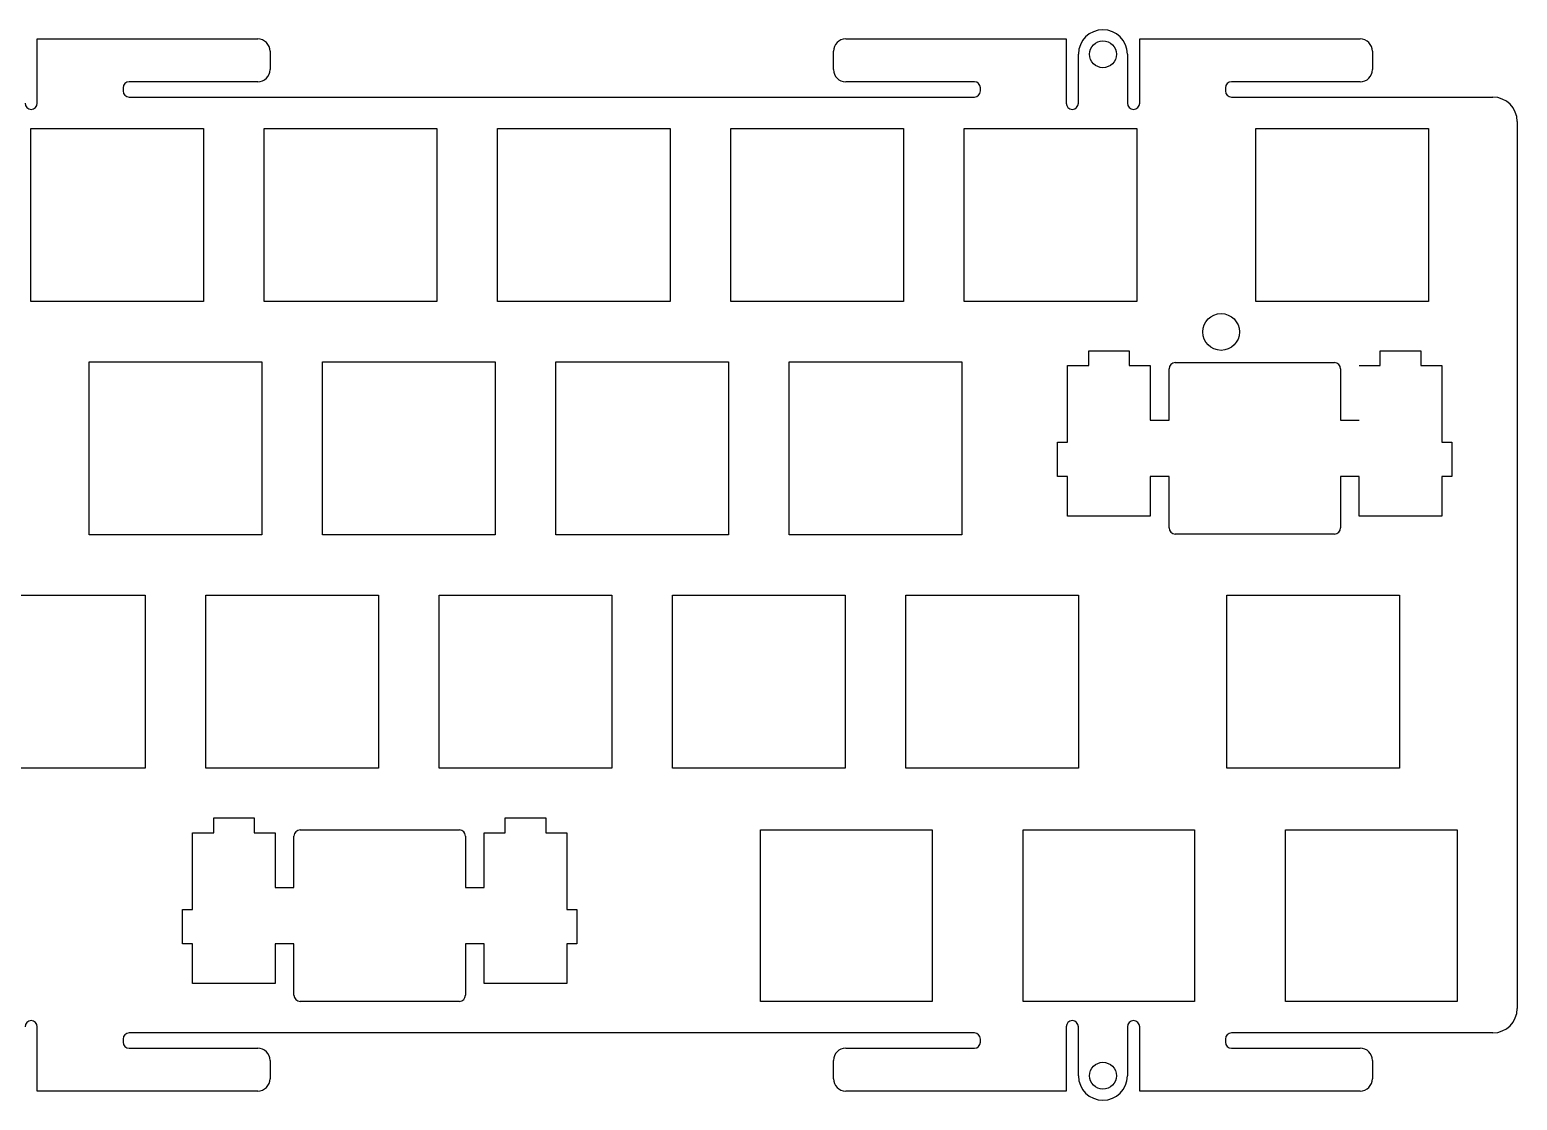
# Model space of a CAD drawing. Header units: millimetres. Extents: x -169 to 79, y -140 to -53.
# Drawn here: x -42.4 to 79, y -140 to -52.6 of the extents above; entities that cross this region are included whole.
import ezdxf

# ---------------------------------------------------------------- set-up
doc = ezdxf.new("R2010")
doc.units = ezdxf.units.MM
for name, color, linetype in [('Shape12733', 7, 'CONTINUOUS'), ('Shape2056', 7, 'CONTINUOUS'), ('Shape2057', 7, 'CONTINUOUS'), ('Shape2058', 7, 'CONTINUOUS'), ('Shape2059', 7, 'CONTINUOUS'), ('Shape2060', 7, 'CONTINUOUS'), ('Shape2061', 7, 'CONTINUOUS'), ('Shape2062', 7, 'CONTINUOUS'), ('Shape2063', 7, 'CONTINUOUS'), ('Shape2064', 7, 'CONTINUOUS'), ('Shape2065', 7, 'CONTINUOUS'), ('Shape2066', 7, 'CONTINUOUS'), ('Shape2067', 7, 'CONTINUOUS'), ('Shape2068', 7, 'CONTINUOUS'), ('Shape2069', 7, 'CONTINUOUS'), ('Shape2070', 7, 'CONTINUOUS'), ('Shape2071', 7, 'CONTINUOUS'), ('Shape2072', 7, 'CONTINUOUS'), ('Shape2073', 7, 'CONTINUOUS'), ('Shape2074', 7, 'CONTINUOUS'), ('Shape2075', 7, 'CONTINUOUS'), ('Shape2076', 7, 'CONTINUOUS'), ('Shape2077', 7, 'CONTINUOUS'), ('Shape2078', 7, 'CONTINUOUS'), ('Shape2079', 7, 'CONTINUOUS'), ('Shape2080', 7, 'CONTINUOUS'), ('Shape2081', 7, 'CONTINUOUS'), ('Shape2082', 7, 'CONTINUOUS'), ('Shape2083', 7, 'CONTINUOUS'), ('Shape2084', 7, 'CONTINUOUS'), ('Shape2085', 7, 'CONTINUOUS'), ('Shape2086', 7, 'CONTINUOUS'), ('Shape2087', 7, 'CONTINUOUS'), ('Shape2088', 7, 'CONTINUOUS'), ('Shape2089', 7, 'CONTINUOUS'), ('Shape2090', 7, 'CONTINUOUS'), ('Shape2091', 7, 'CONTINUOUS'), ('Shape2092', 7, 'CONTINUOUS'), ('Shape2093', 7, 'CONTINUOUS'), ('Shape2094', 7, 'CONTINUOUS'), ('Shape2095', 7, 'CONTINUOUS'), ('Shape2096', 7, 'CONTINUOUS'), ('Shape2097', 7, 'CONTINUOUS'), ('Shape2098', 7, 'CONTINUOUS'), ('Shape2099', 7, 'CONTINUOUS'), ('Shape2100', 7, 'CONTINUOUS'), ('Shape2101', 7, 'CONTINUOUS'), ('Shape2102', 7, 'CONTINUOUS'), ('Shape2103', 7, 'CONTINUOUS'), ('Shape2104', 7, 'CONTINUOUS'), ('Shape2105', 7, 'CONTINUOUS'), ('Shape2106', 7, 'CONTINUOUS'), ('Shape2107', 7, 'CONTINUOUS'), ('Shape2108', 7, 'CONTINUOUS'), ('Shape2109', 7, 'CONTINUOUS'), ('Shape2110', 7, 'CONTINUOUS'), ('Shape2111', 7, 'CONTINUOUS'), ('Shape2112', 7, 'CONTINUOUS'), ('Shape2113', 7, 'CONTINUOUS'), ('Shape2114', 7, 'CONTINUOUS'), ('Shape2115', 7, 'CONTINUOUS'), ('Shape2116', 7, 'CONTINUOUS'), ('Shape2117', 7, 'CONTINUOUS'), ('Shape2118', 7, 'CONTINUOUS'), ('Shape2119', 7, 'CONTINUOUS'), ('Shape2120', 7, 'CONTINUOUS'), ('Shape2121', 7, 'CONTINUOUS'), ('Shape2122', 7, 'CONTINUOUS'), ('Shape2123', 7, 'CONTINUOUS'), ('Shape2203', 7, 'CONTINUOUS'), ('Shape2204', 7, 'CONTINUOUS'), ('Shape2205', 7, 'CONTINUOUS'), ('Shape2206', 7, 'CONTINUOUS'), ('Shape2207', 7, 'CONTINUOUS'), ('Shape2208', 7, 'CONTINUOUS'), ('Shape2211', 7, 'CONTINUOUS'), ('Shape3514', 7, 'CONTINUOUS'), ('Shape3515', 7, 'CONTINUOUS'), ('Shape3516', 7, 'CONTINUOUS'), ('Shape3517', 7, 'CONTINUOUS'), ('Shape3518', 7, 'CONTINUOUS'), ('Shape3519', 7, 'CONTINUOUS'), ('Shape3520', 7, 'CONTINUOUS'), ('Shape3521', 7, 'CONTINUOUS'), ('Shape3522', 7, 'CONTINUOUS'), ('Shape3523', 7, 'CONTINUOUS'), ('Shape3524', 7, 'CONTINUOUS'), ('Shape3525', 7, 'CONTINUOUS'), ('Shape3526', 7, 'CONTINUOUS'), ('Shape3527', 7, 'CONTINUOUS'), ('Shape3528', 7, 'CONTINUOUS'), ('Shape3529', 7, 'CONTINUOUS'), ('Shape3530', 7, 'CONTINUOUS'), ('Shape3531', 7, 'CONTINUOUS'), ('Shape3532', 7, 'CONTINUOUS'), ('Shape3533', 7, 'CONTINUOUS'), ('Shape3534', 7, 'CONTINUOUS'), ('Shape3535', 7, 'CONTINUOUS'), ('Shape3536', 7, 'CONTINUOUS'), ('Shape3537', 7, 'CONTINUOUS'), ('Shape3538', 7, 'CONTINUOUS'), ('Shape3539', 7, 'CONTINUOUS'), ('Shape3540', 7, 'CONTINUOUS'), ('Shape3541', 7, 'CONTINUOUS'), ('Shape3542', 7, 'CONTINUOUS'), ('Shape3543', 7, 'CONTINUOUS'), ('Shape3544', 7, 'CONTINUOUS'), ('Shape3545', 7, 'CONTINUOUS'), ('Shape3546', 7, 'CONTINUOUS'), ('Shape3547', 7, 'CONTINUOUS'), ('Shape3548', 7, 'CONTINUOUS'), ('Shape3549', 7, 'CONTINUOUS'), ('Shape3550', 7, 'CONTINUOUS'), ('Shape3551', 7, 'CONTINUOUS'), ('Shape3552', 7, 'CONTINUOUS'), ('Shape3553', 7, 'CONTINUOUS'), ('Shape4084', 7, 'CONTINUOUS'), ('Shape4085', 7, 'CONTINUOUS'), ('Shape4086', 7, 'CONTINUOUS'), ('Shape4087', 7, 'CONTINUOUS'), ('Shape4088', 7, 'CONTINUOUS'), ('Shape4089', 7, 'CONTINUOUS'), ('Shape4090', 7, 'CONTINUOUS'), ('Shape4091', 7, 'CONTINUOUS'), ('Shape4092', 7, 'CONTINUOUS'), ('Shape4093', 7, 'CONTINUOUS'), ('Shape4094', 7, 'CONTINUOUS'), ('Shape4095', 7, 'CONTINUOUS'), ('Shape4096', 7, 'CONTINUOUS'), ('Shape4097', 7, 'CONTINUOUS'), ('Shape4098', 7, 'CONTINUOUS'), ('Shape4099', 7, 'CONTINUOUS'), ('Shape4100', 7, 'CONTINUOUS'), ('Shape4101', 7, 'CONTINUOUS'), ('Shape4102', 7, 'CONTINUOUS'), ('Shape4103', 7, 'CONTINUOUS'), ('Shape4104', 7, 'CONTINUOUS'), ('Shape4105', 7, 'CONTINUOUS'), ('Shape4106', 7, 'CONTINUOUS'), ('Shape4107', 7, 'CONTINUOUS'), ('Shape4108', 7, 'CONTINUOUS'), ('Shape4109', 7, 'CONTINUOUS'), ('Shape4110', 7, 'CONTINUOUS'), ('Shape4111', 7, 'CONTINUOUS'), ('Shape4112', 7, 'CONTINUOUS'), ('Shape4113', 7, 'CONTINUOUS'), ('Shape4114', 7, 'CONTINUOUS'), ('Shape4115', 7, 'CONTINUOUS'), ('Shape4116', 7, 'CONTINUOUS'), ('Shape4117', 7, 'CONTINUOUS'), ('Shape4118', 7, 'CONTINUOUS'), ('Shape4119', 7, 'CONTINUOUS'), ('Shape4120', 7, 'CONTINUOUS'), ('Shape4121', 7, 'CONTINUOUS'), ('Shape4122', 7, 'CONTINUOUS'), ('Shape690', 7, 'CONTINUOUS'), ('Shape691', 7, 'CONTINUOUS'), ('Shape692', 7, 'CONTINUOUS'), ('Shape693', 7, 'CONTINUOUS'), ('Shape694', 7, 'CONTINUOUS'), ('Shape695', 7, 'CONTINUOUS'), ('Shape696', 7, 'CONTINUOUS'), ('Shape697', 7, 'CONTINUOUS'), ('Shape698', 7, 'CONTINUOUS'), ('Shape699', 7, 'CONTINUOUS'), ('Shape700', 7, 'CONTINUOUS'), ('Shape701', 7, 'CONTINUOUS'), ('Shape834', 7, 'CONTINUOUS'), ('Shape835', 7, 'CONTINUOUS'), ('Shape836', 7, 'CONTINUOUS'), ('Shape837', 7, 'CONTINUOUS'), ('Shape850', 7, 'CONTINUOUS'), ('Shape851', 7, 'CONTINUOUS'), ('Shape852', 7, 'CONTINUOUS'), ('Shape853', 7, 'CONTINUOUS'), ('Shape854', 7, 'CONTINUOUS'), ('Shape855', 7, 'CONTINUOUS'), ('Shape856', 7, 'CONTINUOUS'), ('Shape857', 7, 'CONTINUOUS'), ('Shape858', 7, 'CONTINUOUS'), ('Shape859', 7, 'CONTINUOUS'), ('Shape860', 7, 'CONTINUOUS'), ('Shape861', 7, 'CONTINUOUS'), ('Shape862', 7, 'CONTINUOUS'), ('Shape863', 7, 'CONTINUOUS'), ('Shape864', 7, 'CONTINUOUS'), ('Shape865', 7, 'CONTINUOUS'), ('Shape866', 7, 'CONTINUOUS'), ('Shape867', 7, 'CONTINUOUS'), ('Shape868', 7, 'CONTINUOUS'), ('Shape869', 7, 'CONTINUOUS'), ('Shape871', 7, 'CONTINUOUS'), ('Shape872', 7, 'CONTINUOUS'), ('Shape873', 7, 'CONTINUOUS'), ('Shape890', 7, 'CONTINUOUS'), ('Shape891', 7, 'CONTINUOUS'), ('Shape892', 7, 'CONTINUOUS'), ('Shape893', 7, 'CONTINUOUS'), ('Shape894', 7, 'CONTINUOUS'), ('Shape895', 7, 'CONTINUOUS'), ('Shape896', 7, 'CONTINUOUS'), ('Shape897', 7, 'CONTINUOUS'), ('Shape898', 7, 'CONTINUOUS'), ('Shape899', 7, 'CONTINUOUS'), ('Shape900', 7, 'CONTINUOUS'), ('Shape901', 7, 'CONTINUOUS'), ('Shape902', 7, 'CONTINUOUS'), ('Shape903', 7, 'CONTINUOUS'), ('Shape904', 7, 'CONTINUOUS'), ('Shape905', 7, 'CONTINUOUS'), ('Shape906', 7, 'CONTINUOUS'), ('Shape907', 7, 'CONTINUOUS'), ('Shape908', 7, 'CONTINUOUS'), ('Shape909', 7, 'CONTINUOUS'), ('Shape950', 7, 'CONTINUOUS'), ('Shape951', 7, 'CONTINUOUS'), ('Shape952', 7, 'CONTINUOUS'), ('Shape953', 7, 'CONTINUOUS'), ('Shape954', 7, 'CONTINUOUS'), ('Shape955', 7, 'CONTINUOUS'), ('Shape956', 7, 'CONTINUOUS'), ('Shape957', 7, 'CONTINUOUS'), ('Shape958', 7, 'CONTINUOUS'), ('Shape959', 7, 'CONTINUOUS'), ('Shape960', 7, 'CONTINUOUS'), ('Shape961', 7, 'CONTINUOUS'), ('Shape962', 7, 'CONTINUOUS'), ('Shape963', 7, 'CONTINUOUS'), ('Shape964', 7, 'CONTINUOUS'), ('Shape965', 7, 'CONTINUOUS')]:
    doc.layers.add(name, color=color, linetype=linetype)

msp = doc.modelspace()

# ---------------------------------------------------------------- linework, layer by layer
at = {"layer": 'Shape12733'}
msp.add_circle((54.8596, -77.3211), 1.5, dxfattribs=at)
at = {"layer": 'Shape2056'}
msp.add_arc((-23.7848, -55.8964), 1, -90, 0, dxfattribs=at)
at = {"layer": 'Shape2057'}
msp.add_line((-23.7848, -56.8964), (-34.2848, -56.8964), dxfattribs=at)
at = {"layer": 'Shape2058'}
msp.add_arc((-34.2848, -57.3964), 0.5, 90, 180, dxfattribs=at)
at = {"layer": 'Shape2059'}
msp.add_line((-34.7848, -57.3964), (-34.7848, -57.6455), dxfattribs=at)
at = {"layer": 'Shape2060'}
msp.add_arc((-34.2848, -57.6455), 0.5, 180, -90, dxfattribs=at)
at = {"layer": 'Shape2061'}
msp.add_line((-34.2848, -58.1455), (34.7152, -58.1455), dxfattribs=at)
at = {"layer": 'Shape2062'}
msp.add_arc((34.7152, -57.6455), 0.5, -90, 0, dxfattribs=at)
at = {"layer": 'Shape2063'}
msp.add_line((35.2152, -57.6455), (35.2152, -57.3964), dxfattribs=at)
at = {"layer": 'Shape2064'}
msp.add_arc((34.7152, -57.3964), 0.5, 0, 90, dxfattribs=at)
at = {"layer": 'Shape2065'}
msp.add_line((34.7152, -56.8964), (24.2152, -56.8964), dxfattribs=at)
at = {"layer": 'Shape2066'}
msp.add_arc((24.2152, -55.8964), 1, 180, -90, dxfattribs=at)
at = {"layer": 'Shape2067'}
msp.add_line((23.2152, -55.8964), (23.2152, -54.3964), dxfattribs=at)
at = {"layer": 'Shape2068'}
msp.add_arc((24.2152, -54.3964), 1, 90, 180, dxfattribs=at)
at = {"layer": 'Shape2069'}
msp.add_line((24.2152, -53.3964), (42.2152, -53.3964), dxfattribs=at)
at = {"layer": 'Shape2070'}
msp.add_line((42.2152, -53.3964), (42.2152, -58.6464), dxfattribs=at)
at = {"layer": 'Shape2071'}
msp.add_arc((42.7152, -58.6464), 0.5, 180, 0, dxfattribs=at)
at = {"layer": 'Shape2072'}
msp.add_line((43.2152, -58.6464), (43.2152, -54.6464), dxfattribs=at)
at = {"layer": 'Shape2073'}
msp.add_arc((45.2152, -54.6464), 2, 0, 180, dxfattribs=at)
at = {"layer": 'Shape2074'}
msp.add_line((47.2152, -54.6464), (47.2152, -58.6464), dxfattribs=at)
at = {"layer": 'Shape2075'}
msp.add_arc((47.7152, -58.6464), 0.5, 180, 0, dxfattribs=at)
at = {"layer": 'Shape2076'}
msp.add_line((48.2152, -58.6464), (48.2152, -53.3964), dxfattribs=at)
at = {"layer": 'Shape2077'}
msp.add_line((48.2152, -53.3964), (66.2152, -53.3964), dxfattribs=at)
at = {"layer": 'Shape2078'}
msp.add_arc((66.2152, -54.3964), 1, 0, 90, dxfattribs=at)
at = {"layer": 'Shape2079'}
msp.add_line((67.2152, -54.3964), (67.2152, -55.8964), dxfattribs=at)
at = {"layer": 'Shape2080'}
msp.add_arc((66.2152, -55.8964), 1, -90, 0, dxfattribs=at)
at = {"layer": 'Shape2081'}
msp.add_line((66.2152, -56.8964), (55.7152, -56.8964), dxfattribs=at)
at = {"layer": 'Shape2082'}
msp.add_arc((55.7152, -57.3964), 0.5, 90, 180, dxfattribs=at)
at = {"layer": 'Shape2083'}
msp.add_line((55.2152, -57.3964), (55.2152, -57.6455), dxfattribs=at)
at = {"layer": 'Shape2084'}
msp.add_arc((55.7152, -57.6455), 0.5, 180, -90, dxfattribs=at)
at = {"layer": 'Shape2085'}
msp.add_line((55.7152, -58.1455), (77.0402, -58.1455), dxfattribs=at)
at = {"layer": 'Shape2086'}
msp.add_arc((77.0402, -60.1455), 2, 0, 90, dxfattribs=at)
at = {"layer": 'Shape2087'}
msp.add_line((79.0402, -60.1455), (79.0402, -132.546), dxfattribs=at)
at = {"layer": 'Shape2088'}
msp.add_arc((77.0402, -132.546), 2, -90, 0, dxfattribs=at)
at = {"layer": 'Shape2089'}
msp.add_line((77.0402, -134.546), (55.7152, -134.546), dxfattribs=at)
at = {"layer": 'Shape2090'}
msp.add_arc((55.7152, -135.046), 0.5, 90, 180, dxfattribs=at)
at = {"layer": 'Shape2091'}
msp.add_line((55.2152, -135.046), (55.2152, -135.295), dxfattribs=at)
at = {"layer": 'Shape2092'}
msp.add_arc((55.7152, -135.295), 0.5, 180, -90, dxfattribs=at)
at = {"layer": 'Shape2093'}
msp.add_line((55.7152, -135.795), (66.2152, -135.795), dxfattribs=at)
at = {"layer": 'Shape2094'}
msp.add_arc((66.2152, -136.795), 1, 0, 90, dxfattribs=at)
at = {"layer": 'Shape2095'}
msp.add_line((67.2152, -136.795), (67.2152, -138.295), dxfattribs=at)
at = {"layer": 'Shape2096'}
msp.add_arc((66.2152, -138.295), 1, -90, 0, dxfattribs=at)
at = {"layer": 'Shape2097'}
msp.add_line((66.2152, -139.295), (48.2152, -139.295), dxfattribs=at)
at = {"layer": 'Shape2098'}
msp.add_line((48.2152, -139.295), (48.2152, -134.045), dxfattribs=at)
at = {"layer": 'Shape2099'}
msp.add_arc((47.7152, -134.045), 0.5, 0, 180, dxfattribs=at)
at = {"layer": 'Shape2100'}
msp.add_line((47.2152, -134.045), (47.2152, -138.045), dxfattribs=at)
at = {"layer": 'Shape2101'}
msp.add_arc((45.2152, -138.045), 2, 180, 0, dxfattribs=at)
at = {"layer": 'Shape2102'}
msp.add_line((43.2152, -138.045), (43.2152, -134.045), dxfattribs=at)
at = {"layer": 'Shape2103'}
msp.add_arc((42.7152, -134.045), 0.5, 0, 180, dxfattribs=at)
at = {"layer": 'Shape2104'}
msp.add_line((42.2152, -134.045), (42.2152, -139.295), dxfattribs=at)
at = {"layer": 'Shape2105'}
msp.add_line((42.2152, -139.295), (24.2152, -139.295), dxfattribs=at)
at = {"layer": 'Shape2106'}
msp.add_arc((24.2152, -138.295), 1, 180, -90, dxfattribs=at)
at = {"layer": 'Shape2107'}
msp.add_line((23.2152, -138.295), (23.2152, -136.795), dxfattribs=at)
at = {"layer": 'Shape2108'}
msp.add_arc((24.2152, -136.795), 1, 90, 180, dxfattribs=at)
at = {"layer": 'Shape2109'}
msp.add_line((24.2152, -135.795), (34.7152, -135.795), dxfattribs=at)
at = {"layer": 'Shape2110'}
msp.add_arc((34.7152, -135.295), 0.5, -90, 0, dxfattribs=at)
at = {"layer": 'Shape2111'}
msp.add_line((35.2152, -135.295), (35.2152, -135.046), dxfattribs=at)
at = {"layer": 'Shape2112'}
msp.add_arc((34.7152, -135.046), 0.5, 0, 90, dxfattribs=at)
at = {"layer": 'Shape2113'}
msp.add_line((34.7152, -134.546), (-34.2848, -134.546), dxfattribs=at)
at = {"layer": 'Shape2114'}
msp.add_arc((-34.2848, -135.046), 0.5, 90, 180, dxfattribs=at)
at = {"layer": 'Shape2115'}
msp.add_line((-34.7848, -135.046), (-34.7848, -135.295), dxfattribs=at)
at = {"layer": 'Shape2116'}
msp.add_arc((-34.2848, -135.295), 0.5, 180, -90, dxfattribs=at)
at = {"layer": 'Shape2117'}
msp.add_line((-34.2848, -135.795), (-23.7848, -135.795), dxfattribs=at)
at = {"layer": 'Shape2118'}
msp.add_arc((-23.7848, -136.795), 1, 0, 90, dxfattribs=at)
at = {"layer": 'Shape2119'}
msp.add_line((-22.7848, -136.795), (-22.7848, -138.295), dxfattribs=at)
at = {"layer": 'Shape2120'}
msp.add_arc((-23.7848, -138.295), 1, -90, 0, dxfattribs=at)
at = {"layer": 'Shape2121'}
msp.add_line((-23.7848, -139.295), (-41.7848, -139.295), dxfattribs=at)
at = {"layer": 'Shape2122'}
msp.add_line((-41.7848, -139.295), (-41.7848, -134.045), dxfattribs=at)
at = {"layer": 'Shape2123'}
msp.add_arc((-42.2848, -134.045), 0.5, 0, 180, dxfattribs=at)
at = {"layer": 'Shape2203'}
msp.add_arc((-42.2848, -58.6464), 0.5, 180, 0, dxfattribs=at)
at = {"layer": 'Shape2204'}
msp.add_line((-41.7848, -58.6464), (-41.7848, -53.3964), dxfattribs=at)
at = {"layer": 'Shape2205'}
msp.add_line((-41.7848, -53.3964), (-23.7848, -53.3964), dxfattribs=at)
at = {"layer": 'Shape2206'}
msp.add_arc((-23.7848, -54.3964), 1, 0, 90, dxfattribs=at)
at = {"layer": 'Shape2207'}
msp.add_line((-22.7848, -54.3964), (-22.7848, -55.8964), dxfattribs=at)
at = {"layer": 'Shape2208'}
msp.add_circle((45.2152, -54.6464), 1.1, dxfattribs=at)
at = {"layer": 'Shape2211'}
msp.add_circle((45.2152, -138.045), 1.1, dxfattribs=at)
at = {"layer": 'Shape3514'}
msp.add_line((-20.8296, -131.47), (-20.8296, -127.271), dxfattribs=at)
at = {"layer": 'Shape3515'}
msp.add_arc((-20.3296, -131.47), 0.5, 180, -90, dxfattribs=at)
at = {"layer": 'Shape3516'}
msp.add_line((-20.8296, -127.271), (-22.3546, -127.271), dxfattribs=at)
at = {"layer": 'Shape3517'}
msp.add_line((-22.3546, -127.271), (-22.3546, -130.5), dxfattribs=at)
at = {"layer": 'Shape3518'}
msp.add_line((-22.3546, -130.5), (-29.1046, -130.5), dxfattribs=at)
at = {"layer": 'Shape3519'}
msp.add_line((-29.1046, -130.5), (-29.1046, -127.271), dxfattribs=at)
at = {"layer": 'Shape3520'}
msp.add_line((-29.1046, -127.271), (-29.9306, -127.271), dxfattribs=at)
at = {"layer": 'Shape3521'}
msp.add_line((-29.9306, -127.271), (-29.9306, -124.471), dxfattribs=at)
at = {"layer": 'Shape3522'}
msp.add_line((-29.9306, -124.471), (-29.1046, -124.471), dxfattribs=at)
at = {"layer": 'Shape3523'}
msp.add_line((-29.1046, -124.471), (-29.1046, -118.201), dxfattribs=at)
at = {"layer": 'Shape3524'}
msp.add_line((-29.1046, -118.201), (-27.3796, -118.201), dxfattribs=at)
at = {"layer": 'Shape3525'}
msp.add_line((-27.3796, -118.201), (-27.3796, -117.001), dxfattribs=at)
at = {"layer": 'Shape3526'}
msp.add_line((-27.3796, -117.001), (-24.0806, -117.001), dxfattribs=at)
at = {"layer": 'Shape3527'}
msp.add_line((-24.0806, -117.001), (-24.0806, -118.201), dxfattribs=at)
at = {"layer": 'Shape3528'}
msp.add_line((-24.0806, -118.201), (-22.3546, -118.201), dxfattribs=at)
at = {"layer": 'Shape3529'}
msp.add_line((-22.3546, -118.201), (-22.3546, -122.67), dxfattribs=at)
at = {"layer": 'Shape3530'}
msp.add_line((-22.3546, -122.67), (-20.8296, -122.67), dxfattribs=at)
at = {"layer": 'Shape3531'}
msp.add_line((-20.8296, -122.67), (-20.8296, -118.471), dxfattribs=at)
at = {"layer": 'Shape3532'}
msp.add_line((-20.3296, -117.971), (-7.33057, -117.971), dxfattribs=at)
at = {"layer": 'Shape3533'}
msp.add_arc((-7.33057, -118.471), 0.5, 0, 90, dxfattribs=at)
at = {"layer": 'Shape3534'}
msp.add_arc((-20.3296, -118.471), 0.5, 90, 180, dxfattribs=at)
at = {"layer": 'Shape3535'}
msp.add_line((-6.83057, -118.471), (-6.83057, -122.67), dxfattribs=at)
at = {"layer": 'Shape3536'}
msp.add_line((-6.83057, -122.67), (-5.30457, -122.67), dxfattribs=at)
at = {"layer": 'Shape3537'}
msp.add_line((-5.30457, -122.67), (-5.30457, -118.201), dxfattribs=at)
at = {"layer": 'Shape3538'}
msp.add_line((-5.30457, -118.201), (-3.58057, -118.201), dxfattribs=at)
at = {"layer": 'Shape3539'}
msp.add_line((-3.58057, -118.201), (-3.58057, -117.001), dxfattribs=at)
at = {"layer": 'Shape3540'}
msp.add_line((-3.58057, -117.001), (-0.28057, -117.001), dxfattribs=at)
at = {"layer": 'Shape3541'}
msp.add_line((-0.28057, -117.001), (-0.28057, -118.201), dxfattribs=at)
at = {"layer": 'Shape3542'}
msp.add_line((-0.28057, -118.201), (1.44443, -118.201), dxfattribs=at)
at = {"layer": 'Shape3543'}
msp.add_line((1.44443, -118.201), (1.44443, -124.471), dxfattribs=at)
at = {"layer": 'Shape3544'}
msp.add_line((1.44443, -124.471), (2.27043, -124.471), dxfattribs=at)
at = {"layer": 'Shape3545'}
msp.add_line((2.27043, -124.471), (2.27043, -127.271), dxfattribs=at)
at = {"layer": 'Shape3546'}
msp.add_line((2.27043, -127.271), (1.44443, -127.271), dxfattribs=at)
at = {"layer": 'Shape3547'}
msp.add_line((1.44443, -127.271), (1.44443, -130.5), dxfattribs=at)
at = {"layer": 'Shape3548'}
msp.add_line((1.44443, -130.5), (-5.30457, -130.5), dxfattribs=at)
at = {"layer": 'Shape3549'}
msp.add_line((-5.30457, -130.5), (-5.30457, -127.271), dxfattribs=at)
at = {"layer": 'Shape3550'}
msp.add_line((-5.30457, -127.271), (-6.83057, -127.271), dxfattribs=at)
at = {"layer": 'Shape3551'}
msp.add_line((-6.83057, -127.271), (-6.83057, -131.47), dxfattribs=at)
at = {"layer": 'Shape3552'}
msp.add_arc((-7.33057, -131.47), 0.5, -90, 0, dxfattribs=at)
at = {"layer": 'Shape3553'}
msp.add_line((-7.33057, -131.97), (-20.3296, -131.97), dxfattribs=at)
at = {"layer": 'Shape4084'}
msp.add_line((50.6095, -93.3202), (50.6095, -89.1211), dxfattribs=at)
at = {"layer": 'Shape4085'}
msp.add_arc((51.1095, -93.3202), 0.5, 180, -90, dxfattribs=at)
at = {"layer": 'Shape4086'}
msp.add_line((50.6095, -89.1211), (49.0841, -89.1211), dxfattribs=at)
at = {"layer": 'Shape4087'}
msp.add_line((49.0841, -89.1211), (49.0841, -92.3499), dxfattribs=at)
at = {"layer": 'Shape4088'}
msp.add_line((49.0841, -92.3499), (42.3344, -92.3499), dxfattribs=at)
at = {"layer": 'Shape4089'}
msp.add_line((42.3344, -92.3499), (42.3344, -89.1211), dxfattribs=at)
at = {"layer": 'Shape4090'}
msp.add_line((42.3344, -89.1211), (41.5089, -89.1211), dxfattribs=at)
at = {"layer": 'Shape4091'}
msp.add_line((41.5089, -89.1211), (41.5089, -86.321), dxfattribs=at)
at = {"layer": 'Shape4092'}
msp.add_line((41.5089, -86.321), (42.3344, -86.321), dxfattribs=at)
at = {"layer": 'Shape4093'}
msp.add_line((42.3344, -86.321), (42.3344, -80.0509), dxfattribs=at)
at = {"layer": 'Shape4094'}
msp.add_line((42.3344, -80.0509), (44.0595, -80.0509), dxfattribs=at)
at = {"layer": 'Shape4095'}
msp.add_line((44.0595, -80.0509), (44.0595, -78.8506), dxfattribs=at)
at = {"layer": 'Shape4096'}
msp.add_line((44.0595, -78.8506), (47.3586, -78.8506), dxfattribs=at)
at = {"layer": 'Shape4097'}
msp.add_line((47.3586, -78.8506), (47.3586, -80.0509), dxfattribs=at)
at = {"layer": 'Shape4098'}
msp.add_line((47.3586, -80.0509), (49.0841, -80.0509), dxfattribs=at)
at = {"layer": 'Shape4099'}
msp.add_line((49.0841, -80.0509), (49.0841, -84.5199), dxfattribs=at)
at = {"layer": 'Shape4100'}
msp.add_line((49.0841, -84.5199), (50.6095, -84.5199), dxfattribs=at)
at = {"layer": 'Shape4101'}
msp.add_line((50.6095, -84.5199), (50.6095, -80.3208), dxfattribs=at)
at = {"layer": 'Shape4102'}
msp.add_line((51.1095, -79.8208), (64.1088, -79.8208), dxfattribs=at)
at = {"layer": 'Shape4103'}
msp.add_arc((51.1095, -80.3208), 0.5, 90, 180, dxfattribs=at)
at = {"layer": 'Shape4104'}
msp.add_line((64.6088, -80.3208), (64.6088, -84.5199), dxfattribs=at)
at = {"layer": 'Shape4105'}
msp.add_arc((64.1088, -80.3208), 0.5, 0, 90, dxfattribs=at)
at = {"layer": 'Shape4106'}
msp.add_line((64.6088, -84.5199), (66.1345, -84.5199), dxfattribs=at)
at = {"layer": 'Shape4107'}
msp.add_line((66.1345, -80.0509), (67.8582, -80.0509), dxfattribs=at)
at = {"layer": 'Shape4108'}
msp.add_line((67.8582, -80.0509), (67.8582, -78.8506), dxfattribs=at)
at = {"layer": 'Shape4109'}
msp.add_line((67.8582, -78.8506), (71.1588, -78.8506), dxfattribs=at)
at = {"layer": 'Shape4110'}
msp.add_line((71.1588, -78.8506), (71.1588, -80.0509), dxfattribs=at)
at = {"layer": 'Shape4111'}
msp.add_line((71.1588, -80.0509), (72.8839, -80.0509), dxfattribs=at)
at = {"layer": 'Shape4112'}
msp.add_line((72.8839, -80.0509), (72.8839, -86.321), dxfattribs=at)
at = {"layer": 'Shape4113'}
msp.add_line((72.8839, -86.321), (73.7094, -86.321), dxfattribs=at)
at = {"layer": 'Shape4114'}
msp.add_line((73.7094, -86.321), (73.7094, -89.1211), dxfattribs=at)
at = {"layer": 'Shape4115'}
msp.add_line((73.7094, -89.1211), (72.8839, -89.1211), dxfattribs=at)
at = {"layer": 'Shape4116'}
msp.add_line((72.8839, -89.1211), (72.8839, -92.3499), dxfattribs=at)
at = {"layer": 'Shape4117'}
msp.add_line((72.8839, -92.3499), (66.1345, -92.3499), dxfattribs=at)
at = {"layer": 'Shape4118'}
msp.add_line((66.1345, -92.3499), (66.1345, -89.1211), dxfattribs=at)
at = {"layer": 'Shape4119'}
msp.add_line((66.1345, -89.1211), (64.6088, -89.1211), dxfattribs=at)
at = {"layer": 'Shape4120'}
msp.add_line((64.6088, -89.1211), (64.6088, -93.3202), dxfattribs=at)
at = {"layer": 'Shape4121'}
msp.add_arc((64.1088, -93.3202), 0.5, -90, 0, dxfattribs=at)
at = {"layer": 'Shape4122'}
msp.add_line((64.1088, -93.8202), (51.1095, -93.8202), dxfattribs=at)
at = {"layer": 'Shape690'}
msp.add_line((31.2702, -131.971), (17.2702, -131.971), dxfattribs=at)
at = {"layer": 'Shape691'}
msp.add_line((17.2702, -131.971), (17.2702, -117.971), dxfattribs=at)
at = {"layer": 'Shape692'}
msp.add_line((17.2702, -117.971), (31.2702, -117.971), dxfattribs=at)
at = {"layer": 'Shape693'}
msp.add_line((31.2702, -117.971), (31.2702, -131.971), dxfattribs=at)
at = {"layer": 'Shape694'}
msp.add_line((52.7014, -131.971), (38.7014, -131.971), dxfattribs=at)
at = {"layer": 'Shape695'}
msp.add_line((38.7014, -131.971), (38.7014, -117.971), dxfattribs=at)
at = {"layer": 'Shape696'}
msp.add_line((38.7014, -117.971), (52.7014, -117.971), dxfattribs=at)
at = {"layer": 'Shape697'}
msp.add_line((52.7014, -117.971), (52.7014, -131.971), dxfattribs=at)
at = {"layer": 'Shape698'}
msp.add_line((74.1327, -131.971), (60.1327, -131.971), dxfattribs=at)
at = {"layer": 'Shape699'}
msp.add_line((60.1327, -131.971), (60.1327, -117.971), dxfattribs=at)
at = {"layer": 'Shape700'}
msp.add_line((60.1327, -117.971), (74.1327, -117.971), dxfattribs=at)
at = {"layer": 'Shape701'}
msp.add_line((74.1327, -117.971), (74.1327, -131.971), dxfattribs=at)
at = {"layer": 'Shape834'}
msp.add_line((71.8022, -60.7205), (71.8022, -74.8205), dxfattribs=at)
at = {"layer": 'Shape835'}
msp.add_line((71.8022, -74.8205), (57.7022, -74.8205), dxfattribs=at)
at = {"layer": 'Shape836'}
msp.add_line((57.7022, -74.8205), (57.7022, -60.7205), dxfattribs=at)
at = {"layer": 'Shape837'}
msp.add_line((57.7022, -60.7205), (71.8022, -60.7205), dxfattribs=at)
at = {"layer": 'Shape850'}
msp.add_line((55.3212, -112.921), (55.3212, -98.8205), dxfattribs=at)
at = {"layer": 'Shape851'}
msp.add_line((55.3212, -98.8205), (69.4212, -98.8205), dxfattribs=at)
at = {"layer": 'Shape852'}
msp.add_line((69.4212, -98.8205), (69.4212, -112.921), dxfattribs=at)
at = {"layer": 'Shape853'}
msp.add_line((69.4212, -112.921), (55.3212, -112.921), dxfattribs=at)
at = {"layer": 'Shape854'}
msp.add_line((29.1272, -112.921), (29.1272, -98.8205), dxfattribs=at)
at = {"layer": 'Shape855'}
msp.add_line((29.1272, -98.8205), (43.2272, -98.8205), dxfattribs=at)
at = {"layer": 'Shape856'}
msp.add_line((43.2272, -98.8205), (43.2272, -112.921), dxfattribs=at)
at = {"layer": 'Shape857'}
msp.add_line((43.2272, -112.921), (29.1272, -112.921), dxfattribs=at)
at = {"layer": 'Shape858'}
msp.add_line((10.0772, -112.921), (10.0772, -98.8205), dxfattribs=at)
at = {"layer": 'Shape859'}
msp.add_line((10.0772, -98.8205), (24.1772, -98.8205), dxfattribs=at)
at = {"layer": 'Shape860'}
msp.add_line((24.1772, -98.8205), (24.1772, -112.921), dxfattribs=at)
at = {"layer": 'Shape861'}
msp.add_line((24.1772, -112.921), (10.0772, -112.921), dxfattribs=at)
at = {"layer": 'Shape862'}
msp.add_line((-8.97282, -112.921), (-8.97282, -98.8205), dxfattribs=at)
at = {"layer": 'Shape863'}
msp.add_line((-8.97282, -98.8205), (5.12718, -98.8205), dxfattribs=at)
at = {"layer": 'Shape864'}
msp.add_line((5.12718, -98.8205), (5.12718, -112.921), dxfattribs=at)
at = {"layer": 'Shape865'}
msp.add_line((5.12718, -112.921), (-8.97282, -112.921), dxfattribs=at)
at = {"layer": 'Shape866'}
msp.add_line((-28.0228, -112.921), (-28.0228, -98.8205), dxfattribs=at)
at = {"layer": 'Shape867'}
msp.add_line((-28.0228, -98.8205), (-13.9228, -98.8205), dxfattribs=at)
at = {"layer": 'Shape868'}
msp.add_line((-13.9228, -98.8205), (-13.9228, -112.921), dxfattribs=at)
at = {"layer": 'Shape869'}
msp.add_line((-13.9228, -112.921), (-28.0228, -112.921), dxfattribs=at)
at = {"layer": 'Shape871'}
msp.add_line((-47.0728, -98.8205), (-32.9728, -98.8205), dxfattribs=at)
at = {"layer": 'Shape872'}
msp.add_line((-32.9728, -98.8205), (-32.9728, -112.921), dxfattribs=at)
at = {"layer": 'Shape873'}
msp.add_line((-32.9728, -112.921), (-47.0728, -112.921), dxfattribs=at)
at = {"layer": 'Shape890'}
msp.add_line((33.8902, -74.8205), (33.8902, -60.7205), dxfattribs=at)
at = {"layer": 'Shape891'}
msp.add_line((33.8902, -60.7205), (47.9902, -60.7205), dxfattribs=at)
at = {"layer": 'Shape892'}
msp.add_line((47.9902, -60.7205), (47.9902, -74.8205), dxfattribs=at)
at = {"layer": 'Shape893'}
msp.add_line((47.9902, -74.8205), (33.8902, -74.8205), dxfattribs=at)
at = {"layer": 'Shape894'}
msp.add_line((14.8402, -74.8205), (14.8402, -60.7205), dxfattribs=at)
at = {"layer": 'Shape895'}
msp.add_line((14.8402, -60.7205), (28.9402, -60.7205), dxfattribs=at)
at = {"layer": 'Shape896'}
msp.add_line((28.9402, -60.7205), (28.9402, -74.8205), dxfattribs=at)
at = {"layer": 'Shape897'}
msp.add_line((28.9402, -74.8205), (14.8402, -74.8205), dxfattribs=at)
at = {"layer": 'Shape898'}
msp.add_line((-4.20982, -74.8205), (-4.20982, -60.7205), dxfattribs=at)
at = {"layer": 'Shape899'}
msp.add_line((-4.20982, -60.7205), (9.89018, -60.7205), dxfattribs=at)
at = {"layer": 'Shape900'}
msp.add_line((9.89018, -60.7205), (9.89018, -74.8205), dxfattribs=at)
at = {"layer": 'Shape901'}
msp.add_line((9.89018, -74.8205), (-4.20982, -74.8205), dxfattribs=at)
at = {"layer": 'Shape902'}
msp.add_line((-23.2598, -74.8205), (-23.2598, -60.7205), dxfattribs=at)
at = {"layer": 'Shape903'}
msp.add_line((-23.2598, -60.7205), (-9.15982, -60.7205), dxfattribs=at)
at = {"layer": 'Shape904'}
msp.add_line((-9.15982, -60.7205), (-9.15982, -74.8205), dxfattribs=at)
at = {"layer": 'Shape905'}
msp.add_line((-9.15982, -74.8205), (-23.2598, -74.8205), dxfattribs=at)
at = {"layer": 'Shape906'}
msp.add_line((-42.3098, -74.8205), (-42.3098, -60.7205), dxfattribs=at)
at = {"layer": 'Shape907'}
msp.add_line((-42.3098, -60.7205), (-28.2098, -60.7205), dxfattribs=at)
at = {"layer": 'Shape908'}
msp.add_line((-28.2098, -60.7205), (-28.2098, -74.8205), dxfattribs=at)
at = {"layer": 'Shape909'}
msp.add_line((-28.2098, -74.8205), (-42.3098, -74.8205), dxfattribs=at)
at = {"layer": 'Shape950'}
msp.add_line((-37.5478, -79.7705), (-23.4478, -79.7705), dxfattribs=at)
at = {"layer": 'Shape951'}
msp.add_line((-23.4478, -79.7705), (-23.4478, -93.8705), dxfattribs=at)
at = {"layer": 'Shape952'}
msp.add_line((-23.4478, -93.8705), (-37.5478, -93.8705), dxfattribs=at)
at = {"layer": 'Shape953'}
msp.add_line((-37.5478, -93.8705), (-37.5478, -79.7705), dxfattribs=at)
at = {"layer": 'Shape954'}
msp.add_line((-18.4968, -93.8705), (-18.4968, -79.7705), dxfattribs=at)
at = {"layer": 'Shape955'}
msp.add_line((-18.4968, -79.7705), (-4.39682, -79.7705), dxfattribs=at)
at = {"layer": 'Shape956'}
msp.add_line((-4.39682, -79.7705), (-4.39682, -93.8705), dxfattribs=at)
at = {"layer": 'Shape957'}
msp.add_line((-4.39682, -93.8705), (-18.4968, -93.8705), dxfattribs=at)
at = {"layer": 'Shape958'}
msp.add_line((0.55218, -79.7705), (14.6522, -79.7705), dxfattribs=at)
at = {"layer": 'Shape959'}
msp.add_line((14.6522, -79.7705), (14.6522, -93.8705), dxfattribs=at)
at = {"layer": 'Shape960'}
msp.add_line((14.6522, -93.8705), (0.55218, -93.8705), dxfattribs=at)
at = {"layer": 'Shape961'}
msp.add_line((0.55218, -93.8705), (0.55218, -79.7705), dxfattribs=at)
at = {"layer": 'Shape962'}
msp.add_line((19.6032, -93.8705), (19.6032, -79.7705), dxfattribs=at)
at = {"layer": 'Shape963'}
msp.add_line((19.6032, -79.7705), (33.7022, -79.7705), dxfattribs=at)
at = {"layer": 'Shape964'}
msp.add_line((33.7022, -79.7705), (33.7022, -93.8705), dxfattribs=at)
at = {"layer": 'Shape965'}
msp.add_line((33.7022, -93.8705), (19.6032, -93.8705), dxfattribs=at)

doc.saveas('drawing.dxf')
